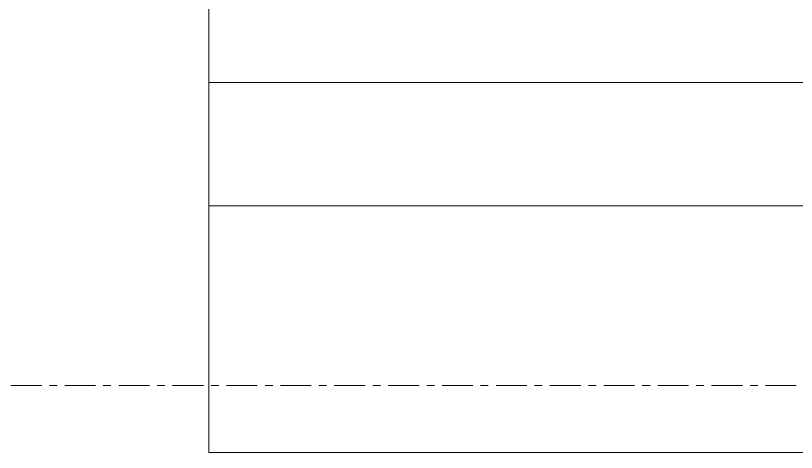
# Model space of a CAD drawing. Header units: inches. Extents: x -10205 to 13964, y -460 to 30702.
# Drawn here: x -3820.5 to -3807.82, y 10197.5 to 10204.59 of the extents above; entities that cross this region are included whole.
import ezdxf

# ---------------------------------------------------------------- set-up
doc = ezdxf.new("R2010")
doc.units = ezdxf.units.IN
doc.header["$MEASUREMENT"] = 0
doc.linetypes.add('Grid Line 1_2_', pattern=[0.875, 0.5, -0.125, 0.125, -0.125])
for name, color, linetype, lineweight in [('0-1', 7, 'Continuous', 5), ('0-4', 7, 'Continuous', 9), ('I-FURN', 30, 'Continuous', 9), ('I-FURN-3', 7, 'Continuous', 9), ('S-GRID-1', 1, 'Grid Line 1_2_', 9)]:
    doc.layers.add(name, color=color, linetype=linetype, lineweight=lineweight)

# ---------------------------------------------------------------- blocks, each defined once
blk = doc.blocks.new('Couch-Both_Arms-Generic - 1-1372852-SITE PLAN - CAD FILE')
at = {"layer": 'I-FURN'}
for p, q in [((-42, -13.5), (-42, -10)), ((-42, -11.5), (42, -11.5)), ((-42, -13.5), (42, -13.5)), ((42, -13.5), (-42, -13.5))]:
    blk.add_line(p, q, dxfattribs=at)
at = {"layer": 'I-FURN-3'}
for p, q in [((-42, -17.5), (-42, -13.5)), ((42, -17.5), (-42, -17.5))]:
    blk.add_line(p, q, dxfattribs=at)
blk = doc.blocks.new('1750 Ox - Unit Layouts_rvt-1-SITE PLAN - CAD FILE')
at = {"layer": '0-4'}
blk.add_blockref('Couch-Both_Arms-Generic - 1-1372852-SITE PLAN - CAD FILE', (-3775.361, 10215.003), dxfattribs=at)

msp = doc.modelspace()

# ---------------------------------------------------------------- linework, layer by layer
at = {"layer": 'S-GRID-1'}
msp.add_line((-464.451, 10198.589), (-4316.341, 10198.589), dxfattribs=at)

# ---------------------------------------------------------------- block references
at = {"layer": '0-1'}
msp.add_blockref('1750 Ox - Unit Layouts_rvt-1-SITE PLAN - CAD FILE', (0, 0), dxfattribs=at)

doc.saveas('drawing.dxf')
